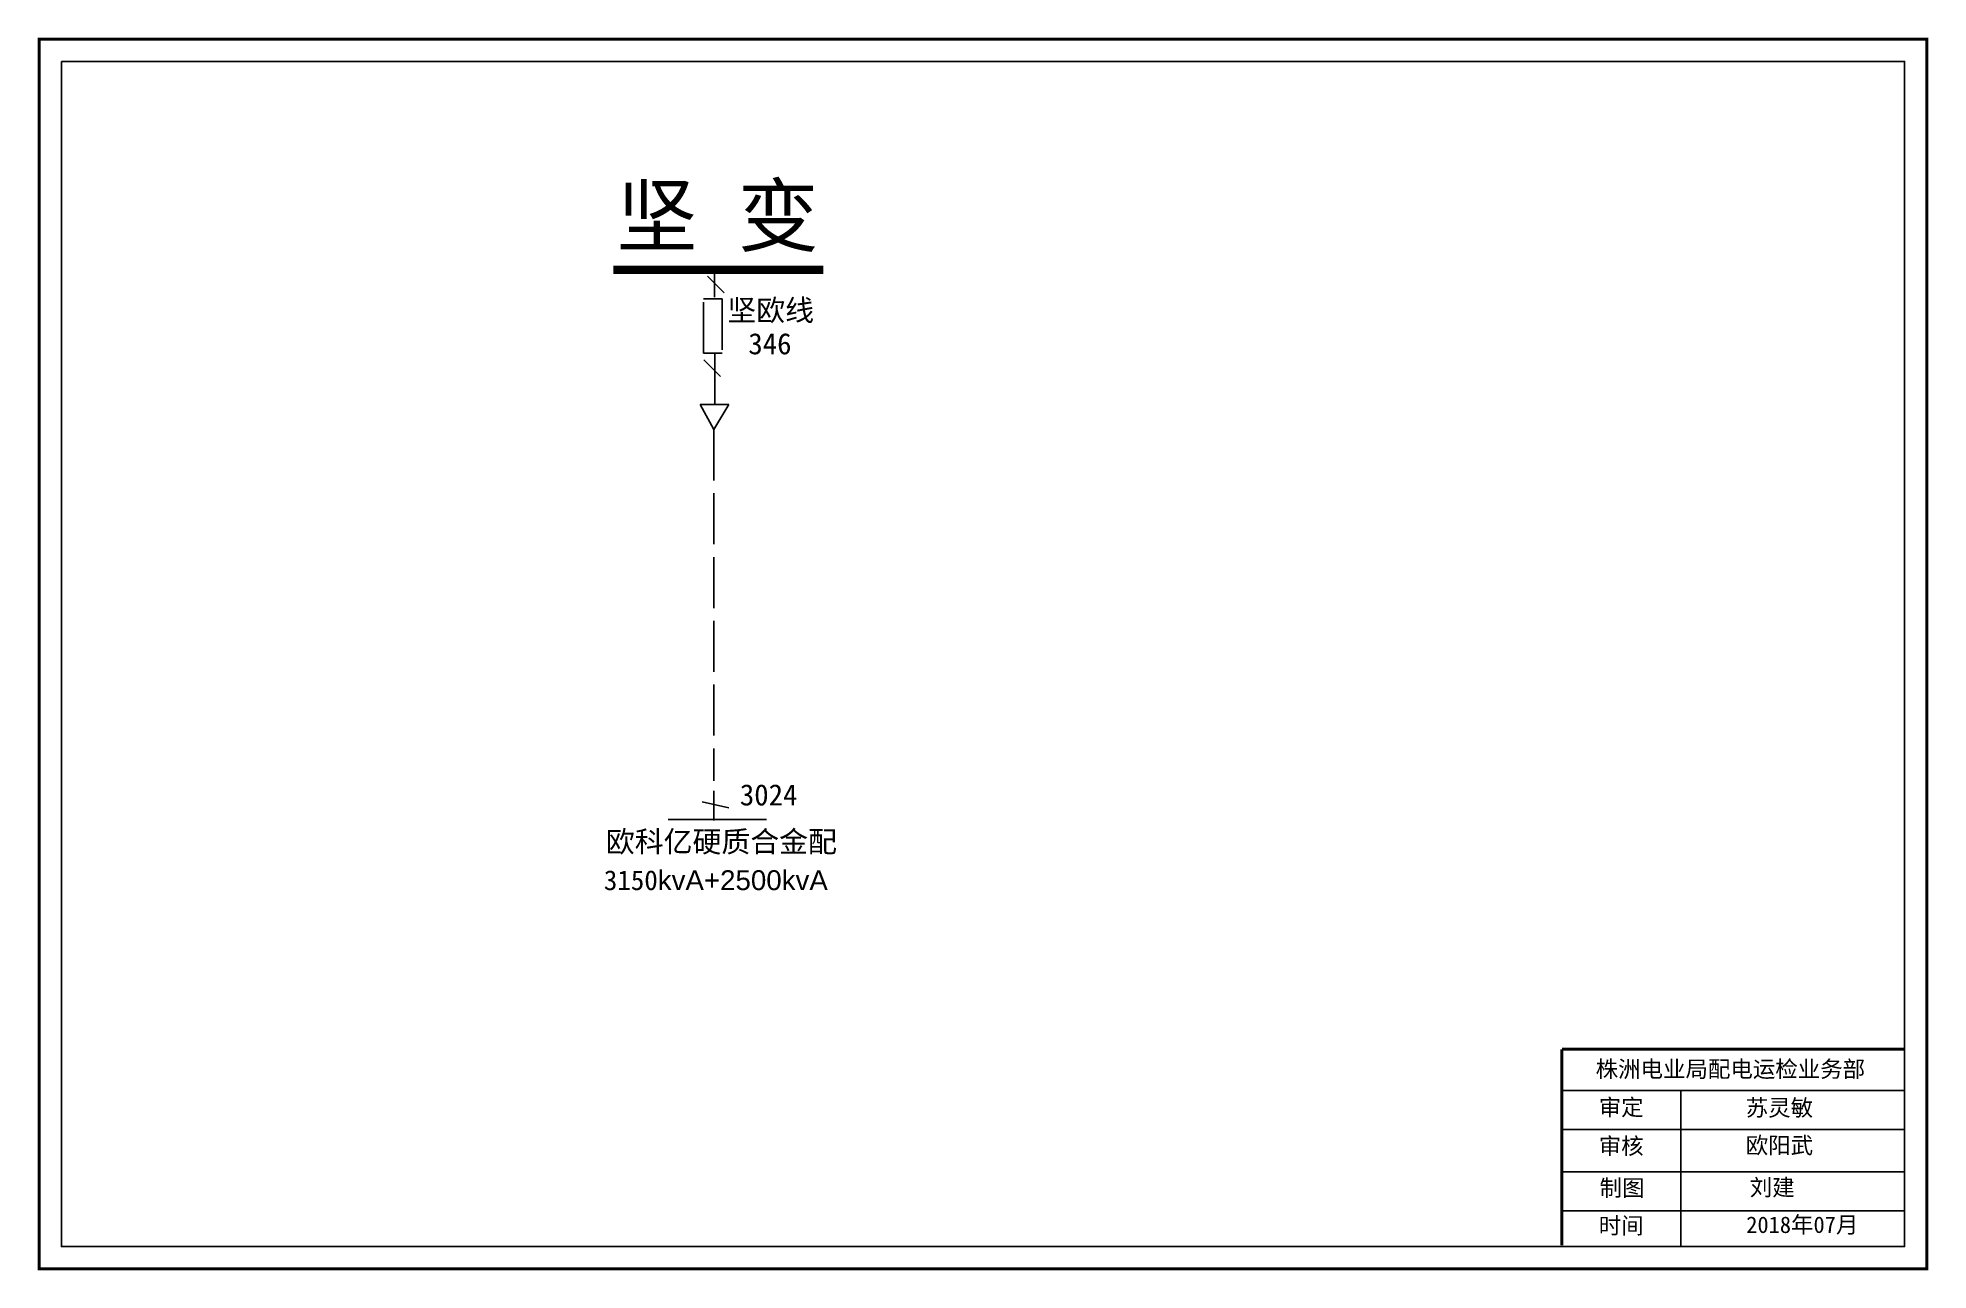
# Model space of a CAD drawing. Extents: x 0 to 344, y 0 to 225.
import ezdxf

# ---------------------------------------------------------------- set-up
doc = ezdxf.new("R2010")
doc.units = 0
doc.header["$LTSCALE"] = 0.774411
doc.linetypes.add('ACAD_ISO02W100', pattern=[15, 12, -3])
doc.layers.get('0').update_dxf_attribs({"linetype": 'CONTINUOUS'})
doc.layers.add('0-RefEdit0', color=7, linetype='CONTINUOUS')
doc.styles.get("Standard").update_dxf_attribs({"font": '', "height": 2.5})
doc.styles.add('字体', font='', dxfattribs={"height": 2.5})
doc.styles.get('Standard').set_extended_font_data('SimSun')
doc.styles.get('字体').set_extended_font_data('楷体_GB2312')

msp = doc.modelspace()

# ---------------------------------------------------------------- linework, layer by layer
at = {"linetype": 'Continuous'}
for p, q in [((125.02, 178.17), (121.96, 181.22)), ((124.35, 162.92), (121.3, 165.97)), ((277.7, 32.9), (340.06, 32.9)), ((299.34, 32.89), (299.34, 4.56)), ((277.7, 25.8), (340.06, 25.8)), ((277.7, 18.05), (340.06, 18.05)), ((277.7, 10.95), (340.06, 10.95))]:
    msp.add_line(p, q, dxfattribs=at)
at = {"linetype": 'ACAD_ISO02W100'}
msp.add_line((123.26, 177.4), (123.26, 182.17), dxfattribs=at)
at = {"color": 7, "linetype": 'ByBlock'}
msp.add_line((123.31, 158.01), (123.31, 167.19), dxfattribs=at)
at = {"color": 7, "linetype": 'Continuous'}
for p, q in [((123.17, 153.27), (120.66, 157.83)), ((120.66, 157.83), (125.88, 157.83)), ((125.88, 157.83), (123.17, 153.27)), ((121.02, 85.45), (125.85, 84.39))]:
    msp.add_line(p, q, dxfattribs=at)
at = {"color": 7, "linetype": 'ACAD_ISO02W100'}
msp.add_line((123.17, 153.28), (123.17, 89.28), dxfattribs=at)
at = {"color": 0, "linetype": 'Continuous'}
msp.add_line((123.17, 87.46), (123.17, 82.04), dxfattribs=at)
at = {"linetype": 'Continuous', "const_width": 0.5}
msp.add_lwpolyline([(0.2, 224.38), (344.18, 224.38), (344.18, 0.41), (0.2, 0.41)], close=True, dxfattribs=at)
at = {"linetype": 'Continuous'}
msp.add_lwpolyline([(4.25, 220.33), (340.13, 220.33), (340.13, 4.46), (4.25, 4.46)], close=True, dxfattribs=at)
at = {"color": 7, "linetype": 'Continuous', "const_width": 1.54}
msp.add_lwpolyline([(104.85, 182.36), (143.08, 182.36)], dxfattribs=at)
at = {"linetype": 'ACAD_ISO02W100'}
msp.add_lwpolyline([(124.64, 167.19), (121.23, 167.19), (121.23, 177.07), (124.64, 177.07)], close=True, dxfattribs=at)
at = {"linetype": 'Continuous', "const_width": 0.5}
for points in [[(277.66, 40.41), (277.66, 4.68)], [(277.7, 40.41), (340.06, 40.41)]]:
    msp.add_lwpolyline(points, dxfattribs=at)
at = {"layer": '0-RefEdit0', "color": 0, "ltscale": 2}
msp.add_line((114.8, 82.24), (132.72, 82.24), dxfattribs=at)

# ---------------------------------------------------------------- texts
at = {"linetype": 'Continuous', "attachment_point": 1, "style": '字体'}
for s, insert, char_height, width in [('坚 变', (105.41, 197.64), 10.804, 42.4357), ('株洲电业局配电运检业务部', (283.83, 38.3), 3, 82.0179), ('审定', (284.39, 31.34), 3, 23.4615), ('{\\fSimSun|b0|i0|c134|p2;苏灵敏}', (311.18, 31.26), 3, 33.0539), ('审核', (284.39, 24.28), 3, 23.4615), ('{\\fSimSun|b0|i0|c134|p2;欧阳武}', (311.18, 24.41), 3, 33.0539), ('制图', (284.55, 16.66), 3, 23.4615), ('{\\fSimSun|b0|i0|c134|p2;刘建}', (311.91, 16.74), 3, 36.85), ('2018{\\fSimSun|b0|i0|c134|p2;年}07{\\fSimSun|b0|i0|c134|p2;月}', (311.27, 9.94), 3, 26.0085), ('时间', (284.39, 9.78), 3, 23.4615)]:
    msp.add_mtext(s, dxfattribs=dict(at, insert=insert, char_height=char_height, width=width))
at = {"color": 0, "linetype": 'Continuous', "char_height": 3.858, "attachment_point": 1}
for s, insert, width in [('坚欧线', (125.61, 176.94), 17.0832), ('346', (129.43, 170.84), 8.7284), ('3024', (127.88, 88.67), 18.3734)]:
    msp.add_mtext(s, dxfattribs=dict(at, insert=insert, width=width))
at = {"color": 0, "linetype": 'Continuous', "insert": (103.47, 80.15), "char_height": 3.858, "width": 66.5652, "attachment_point": 1, "style": '字体'}
msp.add_mtext('欧科亿硬质合金配', dxfattribs=at)
at = {"color": 7, "insert": (103.1, 73), "char_height": 3.6115, "width": 67.0876, "attachment_point": 1, "style": '字体'}
msp.add_mtext('3150{\\fArial|b0|i0|c0|p32;kvA+2500kvA}', dxfattribs=at)

doc.saveas('drawing.dxf')
